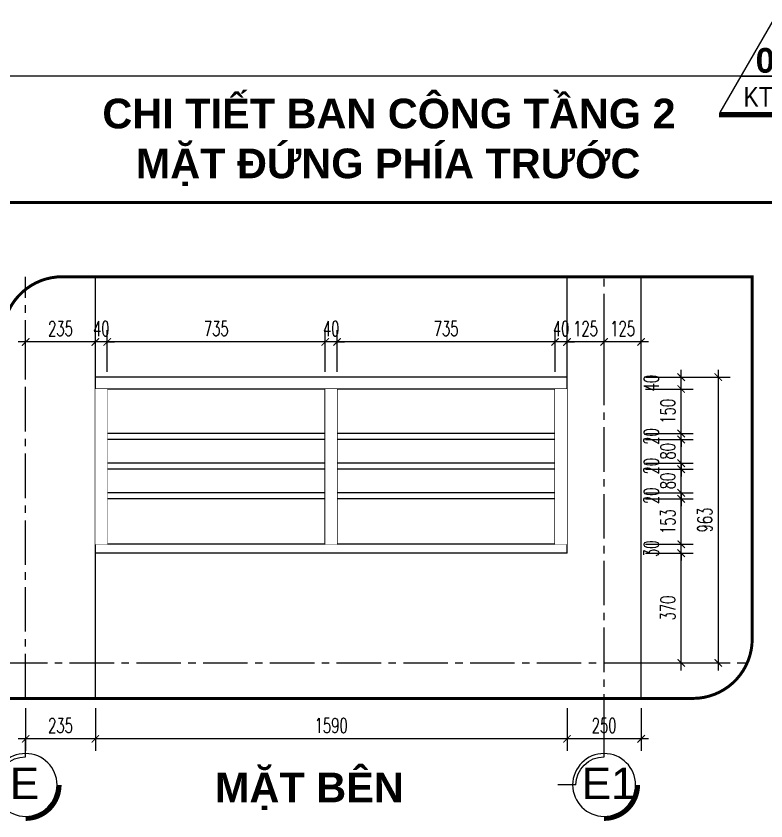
# Model space of a CAD drawing. Header units: millimetres. Extents: x -229618 to 2906, y -178063 to 96806.
# Drawn here: x -78039 to -75511, y -54360 to -51647 of the extents above; entities that cross this region are included whole.
import ezdxf
from ezdxf.enums import TextEntityAlignment as Align

# ---------------------------------------------------------------- set-up
doc = ezdxf.new("R2010")
doc.units = ezdxf.units.MM
doc.header["$LTSCALE"] = 200
doc.header["$MEASUREMENT"] = 0
doc.set_wipeout_variables(frame=1)
doc.header["$PDMODE"] = 3
doc.header["$PDSIZE"] = 50
doc.linetypes.add('CENTER2', pattern=[1.125, 0.75, -0.125, 0.125, -0.125])
doc.linetypes.add('DASHED2', pattern=[0.375, 0.25, -0.125])
doc.layers.get('0').update_dxf_attribs({"color": 95, "linetype": 'CONTINUOUS'})
doc.layers.get('DEFPOINTS').update_dxf_attribs({"linetype": 'CONTINUOUS'})
for name, color, linetype in [('CUA', 145, 'CONTINUOUS'), ('DIM', 251, 'CONTINUOUS'), ('TEXT', 33, 'CONTINUOUS')]:
    doc.layers.add(name, color=color, linetype=linetype)
for name, color, linetype, lineweight in [('hatch', 250, 'CONTINUOUS', 5), ('khuat', 8, 'DASHED2', 15), ('nho', 252, 'CONTINUOUS', 15), ('thay', 7, 'CONTINUOUS', 18), ('tim', 18, 'CENTER2', 9)]:
    doc.layers.add(name, color=color, linetype=linetype, lineweight=lineweight)
doc.styles.add('Aria H B iso', font='Vharialb_0.ttf')
doc.styles.add('Aria H iso', font='Vharial_0.ttf')
doc.styles.add('Arial N   H iso', font='Vharialn_0.ttf')
doc.styles.add('Scale', font='vnsimli.shx', dxfattribs={"width": 0.65, "bigfont": 'bigfont.shx'})
doc.dimstyles.new('Scale', dxfattribs={"dimscale": 75, "dimtxt": 2, "dimasz": 1, "dimexe": 1.6, "dimexo": 0, "dimgap": 0.8, "dimtad": 1, "dimdec": 0, "dimzin": 0, "dimdsep": 46, "dimtxsty": 'Scale', "dimblk": 'ARCHTICK', "dimcen": 0.1, "dimdle": 1, "dimclrd": 256, "dimclre": 256, "dimclrt": 3, "dimadec": 0, "dimazin": 0, "dimtfac": 1, "dimtdec": 0, "dimtix": 1, "dimtmove": 2, "dimatfit": 3, "dimldrblk": 'ARCHTICK', "dimfxl": 0, "dimtolj": 1, "dimtzin": 0, "dimarcsym": 0})

# ---------------------------------------------------------------- blocks, each defined once
blk = doc.blocks.new('*U2625')
at = {"layer": 'thay', "ltscale": 600}
for p, q in [((0, 20), (0, 361)), ((534, -513), (874, -513))]:
    blk.add_line(p, q, dxfattribs=at)
at = {"layer": 'thay', "ltscale": 600, "const_width": 85.2}
blk.add_lwpolyline([(-639, -513, 0.414214), (0, -1152, 0.414214)], format="xyb", dxfattribs=at)
at = {"layer": 'thay', "ltscale": 600}
blk.add_circle((0, -513), 596, dxfattribs=at)
blk.add_arc((0, -513), 534, 0, 90, dxfattribs=at)
at = {"layer": 'TEXT', "linetype": 'Continuous', "style": 'Aria H iso'}
blk.add_attdef('A', text='', height=596, dxfattribs=at).set_placement((0, -781), align=Align.CENTER)
blk = doc.blocks.new('_ArchTick')
at = {"color": 0, "linetype": 'ByBlock', "const_width": 0.15}
blk.add_lwpolyline([(-0.5, -0.5), (0.5, 0.5)], dxfattribs=at)
blk = doc.blocks.new('*D2651')
at = {"layer": 'DEFPOINTS', "color": 0}
for p in [(-76056.9, -52745.4), (-76056.9, -52845.8), (-75931.9, -52845.8)]:
    blk.add_point(p, dxfattribs=at)
at = {"layer": 'DIM', "lineweight": -2}
for p, q in [((-76056.9, -52845.8), (-76056.9, -52705.4)), ((-75931.9, -52845.8), (-75931.9, -52705.4)), ((-75906.9, -52745.4), (-76081.9, -52745.4))]:
    blk.add_line(p, q, dxfattribs=at)
at = {"layer": 'DIM', "lineweight": -2, "xscale": 25, "yscale": 25, "zscale": 25, "rotation": 180}
blk.add_blockref('_ArchTick', (-76056.9, -52745.4), dxfattribs=at)
at = {"layer": 'DIM', "lineweight": -2, "xscale": 25, "yscale": 25, "zscale": 25}
blk.add_blockref('_ArchTick', (-75931.9, -52745.4), dxfattribs=at)
at = {"layer": 'DIM', "color": 3, "insert": (-75994.4, -52700.4), "char_height": 50, "attachment_point": 5, "style": 'Scale'}
blk.add_mtext('\\A1;125', dxfattribs=at)
blk = doc.blocks.new('*D2652')
at = {"layer": 'DEFPOINTS', "color": 0}
for p in [(-76181.9, -52745.4), (-76181.9, -52845.8), (-76056.9, -52845.8)]:
    blk.add_point(p, dxfattribs=at)
at = {"layer": 'DIM', "lineweight": -2}
for p, q in [((-76181.9, -52845.8), (-76181.9, -52705.4)), ((-76056.9, -52845.8), (-76056.9, -52705.4)), ((-76031.9, -52745.4), (-76206.9, -52745.4))]:
    blk.add_line(p, q, dxfattribs=at)
at = {"layer": 'DIM', "lineweight": -2, "xscale": 25, "yscale": 25, "zscale": 25, "rotation": 180}
blk.add_blockref('_ArchTick', (-76181.9, -52745.4), dxfattribs=at)
at = {"layer": 'DIM', "lineweight": -2, "xscale": 25, "yscale": 25, "zscale": 25}
blk.add_blockref('_ArchTick', (-76056.9, -52745.4), dxfattribs=at)
at = {"layer": 'DIM', "color": 3, "insert": (-76119.4, -52700.4), "char_height": 50, "attachment_point": 5, "style": 'Scale'}
blk.add_mtext('\\A1;125', dxfattribs=at)
blk = doc.blocks.new('*D2653')
at = {"layer": 'DEFPOINTS', "color": 0}
for p in [(-76221.9, -52745.4), (-76221.9, -52845.8), (-76181.9, -52845.8)]:
    blk.add_point(p, dxfattribs=at)
at = {"layer": 'DIM', "lineweight": -2}
for p, q in [((-76221.9, -52845.8), (-76221.9, -52705.4)), ((-76181.9, -52845.8), (-76181.9, -52705.4)), ((-76221.9, -52745.4), (-76246.9, -52745.4)), ((-76181.9, -52745.4), (-76221.9, -52745.4)), ((-76181.9, -52745.4), (-76156.9, -52745.4))]:
    blk.add_line(p, q, dxfattribs=at)
at = {"layer": 'DIM', "lineweight": -2, "xscale": 25, "yscale": 25, "zscale": 25}
blk.add_blockref('_ArchTick', (-76221.9, -52745.4), dxfattribs=at)
at = {"layer": 'DIM', "lineweight": -2, "xscale": 25, "yscale": 25, "zscale": 25, "rotation": 180}
blk.add_blockref('_ArchTick', (-76181.9, -52745.4), dxfattribs=at)
at = {"layer": 'DIM', "color": 3, "insert": (-76201.9, -52700.4), "char_height": 50, "attachment_point": 5, "style": 'Scale'}
blk.add_mtext('\\A1;40', dxfattribs=at)
blk = doc.blocks.new('*D2654')
at = {"layer": 'DEFPOINTS', "color": 0}
for p in [(-76956.9, -52745.4), (-76956.9, -52845.8), (-76221.9, -52845.8)]:
    blk.add_point(p, dxfattribs=at)
at = {"layer": 'DIM', "lineweight": -2}
for p, q in [((-76956.9, -52845.8), (-76956.9, -52705.4)), ((-76221.9, -52845.8), (-76221.9, -52705.4)), ((-76196.9, -52745.4), (-76981.9, -52745.4))]:
    blk.add_line(p, q, dxfattribs=at)
at = {"layer": 'DIM', "lineweight": -2, "xscale": 25, "yscale": 25, "zscale": 25, "rotation": 180}
blk.add_blockref('_ArchTick', (-76956.9, -52745.4), dxfattribs=at)
at = {"layer": 'DIM', "lineweight": -2, "xscale": 25, "yscale": 25, "zscale": 25}
blk.add_blockref('_ArchTick', (-76221.9, -52745.4), dxfattribs=at)
at = {"layer": 'DIM', "color": 3, "insert": (-76589.4, -52700.4), "char_height": 50, "attachment_point": 5, "style": 'Scale'}
blk.add_mtext('\\A1;735', dxfattribs=at)
blk = doc.blocks.new('*D2655')
at = {"layer": 'DEFPOINTS', "color": 0}
for p in [(-76996.9, -52745.4), (-76996.9, -52845.8), (-76956.9, -52845.8)]:
    blk.add_point(p, dxfattribs=at)
at = {"layer": 'DIM', "lineweight": -2}
for p, q in [((-76996.9, -52845.8), (-76996.9, -52705.4)), ((-76956.9, -52845.8), (-76956.9, -52705.4)), ((-76996.9, -52745.4), (-77021.9, -52745.4)), ((-76956.9, -52745.4), (-76996.9, -52745.4)), ((-76956.9, -52745.4), (-76931.9, -52745.4))]:
    blk.add_line(p, q, dxfattribs=at)
at = {"layer": 'DIM', "lineweight": -2, "xscale": 25, "yscale": 25, "zscale": 25}
blk.add_blockref('_ArchTick', (-76996.9, -52745.4), dxfattribs=at)
at = {"layer": 'DIM', "lineweight": -2, "xscale": 25, "yscale": 25, "zscale": 25, "rotation": 180}
blk.add_blockref('_ArchTick', (-76956.9, -52745.4), dxfattribs=at)
at = {"layer": 'DIM', "color": 3, "insert": (-76976.9, -52700.4), "char_height": 50, "attachment_point": 5, "style": 'Scale'}
blk.add_mtext('\\A1;40', dxfattribs=at)
blk = doc.blocks.new('*D2656')
at = {"layer": 'DEFPOINTS', "color": 0}
for p in [(-77731.9, -52745.4), (-77731.9, -52845.8), (-76996.9, -52845.8)]:
    blk.add_point(p, dxfattribs=at)
at = {"layer": 'DIM', "lineweight": -2}
for p, q in [((-77731.9, -52845.8), (-77731.9, -52705.4)), ((-76996.9, -52845.8), (-76996.9, -52705.4)), ((-76971.9, -52745.4), (-77756.9, -52745.4))]:
    blk.add_line(p, q, dxfattribs=at)
at = {"layer": 'DIM', "lineweight": -2, "xscale": 25, "yscale": 25, "zscale": 25, "rotation": 180}
blk.add_blockref('_ArchTick', (-77731.9, -52745.4), dxfattribs=at)
at = {"layer": 'DIM', "lineweight": -2, "xscale": 25, "yscale": 25, "zscale": 25}
blk.add_blockref('_ArchTick', (-76996.9, -52745.4), dxfattribs=at)
at = {"layer": 'DIM', "color": 3, "insert": (-77364.4, -52700.4), "char_height": 50, "attachment_point": 5, "style": 'Scale'}
blk.add_mtext('\\A1;735', dxfattribs=at)
blk = doc.blocks.new('*D2657')
at = {"layer": 'DEFPOINTS', "color": 0}
for p in [(-77771.9, -52745.4), (-77771.9, -52845.8), (-77731.9, -52845.8)]:
    blk.add_point(p, dxfattribs=at)
at = {"layer": 'DIM', "lineweight": -2}
for p, q in [((-77771.9, -52845.8), (-77771.9, -52705.4)), ((-77731.9, -52845.8), (-77731.9, -52705.4)), ((-77771.9, -52745.4), (-77796.9, -52745.4)), ((-77731.9, -52745.4), (-77771.9, -52745.4)), ((-77731.9, -52745.4), (-77706.9, -52745.4))]:
    blk.add_line(p, q, dxfattribs=at)
at = {"layer": 'DIM', "lineweight": -2, "xscale": 25, "yscale": 25, "zscale": 25}
blk.add_blockref('_ArchTick', (-77771.9, -52745.4), dxfattribs=at)
at = {"layer": 'DIM', "lineweight": -2, "xscale": 25, "yscale": 25, "zscale": 25, "rotation": 180}
blk.add_blockref('_ArchTick', (-77731.9, -52745.4), dxfattribs=at)
at = {"layer": 'DIM', "color": 3, "insert": (-77751.9, -52700.4), "char_height": 50, "attachment_point": 5, "style": 'Scale'}
blk.add_mtext('\\A1;40', dxfattribs=at)
blk = doc.blocks.new('*D2658')
at = {"layer": 'DEFPOINTS', "color": 0}
for p in [(-78006.9, -52745.4), (-78006.9, -52845.8), (-77771.9, -52845.8)]:
    blk.add_point(p, dxfattribs=at)
at = {"layer": 'DIM', "lineweight": -2}
for p, q in [((-78006.9, -52845.8), (-78006.9, -52705.4)), ((-77771.9, -52845.8), (-77771.9, -52705.4)), ((-77746.9, -52745.4), (-78031.9, -52745.4))]:
    blk.add_line(p, q, dxfattribs=at)
at = {"layer": 'DIM', "lineweight": -2, "xscale": 25, "yscale": 25, "zscale": 25, "rotation": 180}
blk.add_blockref('_ArchTick', (-78006.9, -52745.4), dxfattribs=at)
at = {"layer": 'DIM', "lineweight": -2, "xscale": 25, "yscale": 25, "zscale": 25}
blk.add_blockref('_ArchTick', (-77771.9, -52745.4), dxfattribs=at)
at = {"layer": 'DIM', "color": 3, "insert": (-77889.4, -52700.4), "char_height": 50, "attachment_point": 5, "style": 'Scale'}
blk.add_mtext('\\A1;235', dxfattribs=at)
blk = doc.blocks.new('*D2659')
at = {"layer": 'DEFPOINTS', "color": 0}
for p in [(-76181.9, -53980), (-75931.9, -53980), (-76181.9, -54083)]:
    blk.add_point(p, dxfattribs=at)
at = {"layer": 'DIM', "lineweight": -2}
for p, q in [((-76181.9, -53980), (-76181.9, -54123)), ((-75931.9, -53980), (-75931.9, -54123)), ((-75906.9, -54083), (-76206.9, -54083))]:
    blk.add_line(p, q, dxfattribs=at)
at = {"layer": 'DIM', "lineweight": -2, "xscale": 25, "yscale": 25, "zscale": 25, "rotation": 180}
blk.add_blockref('_ArchTick', (-76181.9, -54083), dxfattribs=at)
at = {"layer": 'DIM', "lineweight": -2, "xscale": 25, "yscale": 25, "zscale": 25}
blk.add_blockref('_ArchTick', (-75931.9, -54083), dxfattribs=at)
at = {"layer": 'DIM', "color": 3, "insert": (-76056.9, -54038), "char_height": 50, "attachment_point": 5, "style": 'Scale'}
blk.add_mtext('\\A1;250', dxfattribs=at)
blk = doc.blocks.new('*D2660')
at = {"layer": 'DEFPOINTS', "color": 0}
for p in [(-77771.9, -53980), (-76181.9, -53980), (-77771.9, -54083)]:
    blk.add_point(p, dxfattribs=at)
at = {"layer": 'DIM', "lineweight": -2}
for p, q in [((-77771.9, -53980), (-77771.9, -54123)), ((-76181.9, -53980), (-76181.9, -54123)), ((-76156.9, -54083), (-77796.9, -54083))]:
    blk.add_line(p, q, dxfattribs=at)
at = {"layer": 'DIM', "lineweight": -2, "xscale": 25, "yscale": 25, "zscale": 25, "rotation": 180}
blk.add_blockref('_ArchTick', (-77771.9, -54083), dxfattribs=at)
at = {"layer": 'DIM', "lineweight": -2, "xscale": 25, "yscale": 25, "zscale": 25}
blk.add_blockref('_ArchTick', (-76181.9, -54083), dxfattribs=at)
at = {"layer": 'DIM', "color": 3, "insert": (-76976.9, -54038), "char_height": 50, "attachment_point": 5, "style": 'Scale'}
blk.add_mtext('\\A1;1590', dxfattribs=at)
blk = doc.blocks.new('*D2661')
at = {"layer": 'DEFPOINTS', "color": 0}
for p in [(-78006.9, -53980), (-77771.9, -53980), (-78006.9, -54083)]:
    blk.add_point(p, dxfattribs=at)
at = {"layer": 'DIM', "lineweight": -2}
for p, q in [((-78006.9, -53980), (-78006.9, -54123)), ((-77771.9, -53980), (-77771.9, -54123)), ((-77746.9, -54083), (-78031.9, -54083))]:
    blk.add_line(p, q, dxfattribs=at)
at = {"layer": 'DIM', "lineweight": -2, "xscale": 25, "yscale": 25, "zscale": 25, "rotation": 180}
blk.add_blockref('_ArchTick', (-78006.9, -54083), dxfattribs=at)
at = {"layer": 'DIM', "lineweight": -2, "xscale": 25, "yscale": 25, "zscale": 25}
blk.add_blockref('_ArchTick', (-77771.9, -54083), dxfattribs=at)
at = {"layer": 'DIM', "color": 3, "insert": (-77889.4, -54038), "char_height": 50, "attachment_point": 5, "style": 'Scale'}
blk.add_mtext('\\A1;235', dxfattribs=at)
blk = doc.blocks.new('*D2662')
at = {"layer": 'DEFPOINTS', "color": 0}
for p in [(-75916.9, -53457.2), (-75797, -53457.2), (-75916.9, -53827.2)]:
    blk.add_point(p, dxfattribs=at)
at = {"layer": 'DIM', "lineweight": -2}
for p, q in [((-75797, -53852.2), (-75797, -53432.2)), ((-75916.9, -53457.2), (-75757, -53457.2)), ((-75916.9, -53827.2), (-75757, -53827.2))]:
    blk.add_line(p, q, dxfattribs=at)
at = {"layer": 'DIM', "lineweight": -2, "xscale": 25, "yscale": 25, "zscale": 25}
for p, rotation in [((-75797, -53457.2), 90), ((-75797, -53827.2), 270)]:
    blk.add_blockref('_ArchTick', p, dxfattribs=dict(at, rotation=rotation))
at = {"layer": 'DIM', "color": 3, "insert": (-75842, -53642.2), "char_height": 50, "attachment_point": 5, "rotation": 90, "style": 'Scale'}
blk.add_mtext('\\A1;370', dxfattribs=at)
blk = doc.blocks.new('*D2663')
at = {"layer": 'DEFPOINTS', "color": 0}
for p in [(-75916.9, -53427.2), (-75797, -53427.2), (-75916.9, -53457.2)]:
    blk.add_point(p, dxfattribs=at)
at = {"layer": 'DIM', "lineweight": -2}
for p, q in [((-75797, -53427.2), (-75797, -53402.2)), ((-75916.9, -53427.2), (-75757, -53427.2)), ((-75797, -53457.2), (-75797, -53427.2)), ((-75916.9, -53457.2), (-75757, -53457.2)), ((-75797, -53457.2), (-75797, -53482.2))]:
    blk.add_line(p, q, dxfattribs=at)
at = {"layer": 'DIM', "lineweight": -2, "xscale": 25, "yscale": 25, "zscale": 25}
for p, rotation in [((-75797, -53427.2), 270), ((-75797, -53457.2), 90)]:
    blk.add_blockref('_ArchTick', p, dxfattribs=dict(at, rotation=rotation))
at = {"layer": 'DIM', "color": 3, "insert": (-75897.7, -53442.2), "char_height": 50, "attachment_point": 5, "rotation": 90, "style": 'Scale'}
blk.add_mtext('\\A1;30', dxfattribs=at)
blk = doc.blocks.new('*D2664')
at = {"layer": 'DEFPOINTS', "color": 0}
for p in [(-75916.9, -53274), (-75797, -53274), (-75916.9, -53427.2)]:
    blk.add_point(p, dxfattribs=at)
at = {"layer": 'DIM', "lineweight": -2}
for p, q in [((-75797, -53452.2), (-75797, -53249)), ((-75916.9, -53274), (-75757, -53274)), ((-75916.9, -53427.2), (-75757, -53427.2))]:
    blk.add_line(p, q, dxfattribs=at)
at = {"layer": 'DIM', "lineweight": -2, "xscale": 25, "yscale": 25, "zscale": 25}
for p, rotation in [((-75797, -53274), 90), ((-75797, -53427.2), 270)]:
    blk.add_blockref('_ArchTick', p, dxfattribs=dict(at, rotation=rotation))
at = {"layer": 'DIM', "color": 3, "insert": (-75842, -53350.6), "char_height": 50, "attachment_point": 5, "rotation": 90, "style": 'Scale'}
blk.add_mtext('\\A1;153', dxfattribs=at)
blk = doc.blocks.new('*D2665')
at = {"layer": 'DEFPOINTS', "color": 0}
for p in [(-75916.9, -53254), (-75797, -53254), (-75916.9, -53274)]:
    blk.add_point(p, dxfattribs=at)
at = {"layer": 'DIM', "lineweight": -2}
for p, q in [((-75797, -53254), (-75797, -53229)), ((-75916.9, -53254), (-75757, -53254)), ((-75797, -53274), (-75797, -53254)), ((-75916.9, -53274), (-75757, -53274)), ((-75797, -53274), (-75797, -53299))]:
    blk.add_line(p, q, dxfattribs=at)
at = {"layer": 'DIM', "lineweight": -2, "xscale": 25, "yscale": 25, "zscale": 25}
for p, rotation in [((-75797, -53254), 270), ((-75797, -53274), 90)]:
    blk.add_blockref('_ArchTick', p, dxfattribs=dict(at, rotation=rotation))
at = {"layer": 'DIM', "color": 3, "insert": (-75897.7, -53264), "char_height": 50, "attachment_point": 5, "rotation": 90, "style": 'Scale'}
blk.add_mtext('\\A1;20', dxfattribs=at)
blk = doc.blocks.new('*D2666')
at = {"layer": 'DEFPOINTS', "color": 0}
for p in [(-75916.9, -53174), (-75797, -53174), (-75916.9, -53254)]:
    blk.add_point(p, dxfattribs=at)
at = {"layer": 'DIM', "lineweight": -2}
for p, q in [((-75797, -53174), (-75797, -53149)), ((-75916.9, -53174), (-75757, -53174)), ((-75797, -53254), (-75797, -53174)), ((-75916.9, -53254), (-75757, -53254)), ((-75797, -53254), (-75797, -53279))]:
    blk.add_line(p, q, dxfattribs=at)
at = {"layer": 'DIM', "lineweight": -2, "xscale": 25, "yscale": 25, "zscale": 25}
for p, rotation in [((-75797, -53174), 270), ((-75797, -53254), 90)]:
    blk.add_blockref('_ArchTick', p, dxfattribs=dict(at, rotation=rotation))
at = {"layer": 'DIM', "color": 3, "insert": (-75842, -53214), "char_height": 50, "attachment_point": 5, "rotation": 90, "style": 'Scale'}
blk.add_mtext('\\A1;80', dxfattribs=at)
blk = doc.blocks.new('*D2667')
at = {"layer": 'DEFPOINTS', "color": 0}
for p in [(-75916.9, -53154), (-75797, -53154), (-75916.9, -53174)]:
    blk.add_point(p, dxfattribs=at)
at = {"layer": 'DIM', "lineweight": -2}
for p, q in [((-75797, -53154), (-75797, -53129)), ((-75916.9, -53154), (-75757, -53154)), ((-75797, -53174), (-75797, -53154)), ((-75916.9, -53174), (-75757, -53174)), ((-75797, -53174), (-75797, -53199))]:
    blk.add_line(p, q, dxfattribs=at)
at = {"layer": 'DIM', "lineweight": -2, "xscale": 25, "yscale": 25, "zscale": 25}
for p, rotation in [((-75797, -53154), 270), ((-75797, -53174), 90)]:
    blk.add_blockref('_ArchTick', p, dxfattribs=dict(at, rotation=rotation))
at = {"layer": 'DIM', "color": 3, "insert": (-75897.7, -53164), "char_height": 50, "attachment_point": 5, "rotation": 90, "style": 'Scale'}
blk.add_mtext('\\A1;20', dxfattribs=at)
blk = doc.blocks.new('*D2668')
at = {"layer": 'DEFPOINTS', "color": 0}
for p in [(-75916.9, -53074), (-75797, -53074), (-75916.9, -53154)]:
    blk.add_point(p, dxfattribs=at)
at = {"layer": 'DIM', "lineweight": -2}
for p, q in [((-75797, -53074), (-75797, -53049)), ((-75916.9, -53074), (-75757, -53074)), ((-75797, -53154), (-75797, -53074)), ((-75916.9, -53154), (-75757, -53154)), ((-75797, -53154), (-75797, -53179))]:
    blk.add_line(p, q, dxfattribs=at)
at = {"layer": 'DIM', "lineweight": -2, "xscale": 25, "yscale": 25, "zscale": 25}
for p, rotation in [((-75797, -53074), 270), ((-75797, -53154), 90)]:
    blk.add_blockref('_ArchTick', p, dxfattribs=dict(at, rotation=rotation))
at = {"layer": 'DIM', "color": 3, "insert": (-75842, -53114), "char_height": 50, "attachment_point": 5, "rotation": 90, "style": 'Scale'}
blk.add_mtext('\\A1;80', dxfattribs=at)
blk = doc.blocks.new('*D2669')
at = {"layer": 'DEFPOINTS', "color": 0}
for p in [(-75916.9, -53054), (-75797, -53054), (-75916.9, -53074)]:
    blk.add_point(p, dxfattribs=at)
at = {"layer": 'DIM', "lineweight": -2}
for p, q in [((-75916.9, -53054), (-75757, -53054)), ((-75797, -53054), (-75797, -53029)), ((-75797, -53074), (-75797, -53054)), ((-75916.9, -53074), (-75757, -53074)), ((-75797, -53074), (-75797, -53099))]:
    blk.add_line(p, q, dxfattribs=at)
at = {"layer": 'DIM', "lineweight": -2, "xscale": 25, "yscale": 25, "zscale": 25}
for p, rotation in [((-75797, -53054), 270), ((-75797, -53074), 90)]:
    blk.add_blockref('_ArchTick', p, dxfattribs=dict(at, rotation=rotation))
at = {"layer": 'DIM', "color": 3, "insert": (-75897.7, -53064), "char_height": 50, "attachment_point": 5, "rotation": 90, "style": 'Scale'}
blk.add_mtext('\\A1;20', dxfattribs=at)
blk = doc.blocks.new('*D2670')
at = {"layer": 'DEFPOINTS', "color": 0}
for p in [(-75916.9, -52904), (-75797, -52904), (-75916.9, -53054)]:
    blk.add_point(p, dxfattribs=at)
at = {"layer": 'DIM', "lineweight": -2}
for p, q in [((-75797, -53079), (-75797, -52879)), ((-75916.9, -52904), (-75757, -52904)), ((-75916.9, -53054), (-75757, -53054))]:
    blk.add_line(p, q, dxfattribs=at)
at = {"layer": 'DIM', "lineweight": -2, "xscale": 25, "yscale": 25, "zscale": 25}
for p, rotation in [((-75797, -52904), 90), ((-75797, -53054), 270)]:
    blk.add_blockref('_ArchTick', p, dxfattribs=dict(at, rotation=rotation))
at = {"layer": 'DIM', "color": 3, "insert": (-75842, -52979), "char_height": 50, "attachment_point": 5, "rotation": 90, "style": 'Scale'}
blk.add_mtext('\\A1;150', dxfattribs=at)
blk = doc.blocks.new('*D2671')
at = {"layer": 'DEFPOINTS', "color": 0}
for p in [(-75916.9, -52864), (-75797, -52864), (-75916.9, -52904)]:
    blk.add_point(p, dxfattribs=at)
at = {"layer": 'DIM', "lineweight": -2}
for p, q in [((-75916.9, -52864), (-75757, -52864)), ((-75797, -52929), (-75797, -52839)), ((-75916.9, -52904), (-75757, -52904))]:
    blk.add_line(p, q, dxfattribs=at)
at = {"layer": 'DIM', "lineweight": -2, "xscale": 25, "yscale": 25, "zscale": 25}
for p, rotation in [((-75797, -52864), 90), ((-75797, -52904), 270)]:
    blk.add_blockref('_ArchTick', p, dxfattribs=dict(at, rotation=rotation))
at = {"layer": 'DIM', "color": 3, "insert": (-75897.7, -52884), "char_height": 50, "attachment_point": 5, "rotation": 90, "style": 'Scale'}
blk.add_mtext('\\A1;40', dxfattribs=at)
blk = doc.blocks.new('*D2672')
at = {"layer": 'DEFPOINTS', "color": 0}
for p in [(-75916.9, -52864), (-75916.9, -53827.2), (-75672, -53827.2)]:
    blk.add_point(p, dxfattribs=at)
at = {"layer": 'DIM', "lineweight": -2}
for p, q in [((-75916.9, -52864), (-75632, -52864)), ((-75672, -52839), (-75672, -53852.2)), ((-75916.9, -53827.2), (-75632, -53827.2))]:
    blk.add_line(p, q, dxfattribs=at)
at = {"layer": 'DIM', "lineweight": -2, "xscale": 25, "yscale": 25, "zscale": 25}
for p, rotation in [((-75672, -52864), 90), ((-75672, -53827.2), 270)]:
    blk.add_blockref('_ArchTick', p, dxfattribs=dict(at, rotation=rotation))
at = {"layer": 'DIM', "color": 3, "insert": (-75717, -53345.6), "char_height": 50, "attachment_point": 5, "rotation": 90, "style": 'Scale'}
blk.add_mtext('\\A1;963', dxfattribs=at)
blk = doc.blocks.new('ct')
at = {"layer": 'thay', "ltscale": 600}
blk.add_line((8891, 0), (-8891, 0), dxfattribs=at)
blk.add_lwpolyline([(0, 15400), (14294, -9358), (-14294, -9358)], close=True, dxfattribs=at)
at = {"layer": 'thay', "color": 1, "ltscale": 600, "const_width": 1270}
blk.add_lwpolyline([(-14464, -9993), (14464, -9993)], dxfattribs=at)
at = {"layer": 'TEXT'}
for tag, height, style, p in [('01', 6350, 'Aria H B iso', (238, 862)), ('KT-00', 5080, 'Arial N   H iso', (96, -7856))]:
    blk.add_attdef(tag, text='', height=height, dxfattribs=dict(at, style=style)).set_placement(p, align=Align.CENTER)

msp = doc.modelspace()

# ---------------------------------------------------------------- linework, layer by layer
at = {"layer": 'DIM'}
msp.add_lwpolyline([(-75200.6, -51849.3), (-78220.4, -51849.3), (-78220.4, -52275.7), (-75200.6, -52275.7)], close=True, dxfattribs=at)
at = {"layer": 'khuat', "color": 5, "const_width": 10}
msp.add_lwpolyline([(-75200.6, -52275.7), (-78220.4, -52275.7), (-78220.4, -54304), (-84140.3, -54304)], dxfattribs=at)
msp.add_lwpolyline([(-75757.6, -53946.8), (-78083.6, -53946.8), (-78083.6, -52725.6, -0.414214), (-77883.6, -52525.6), (-75557.6, -52525.6), (-75557.6, -53746.8, -0.414214)], format="xyb", close=True, dxfattribs=at)
at = {"layer": 'nho', "linetype": 'Continuous'}
for p, q in [((-77731.9, -53427.2), (-77731.9, -52904)), ((-76996.9, -53427.2), (-76996.9, -52904)), ((-76956.9, -53427.2), (-76956.9, -52904)), ((-76221.9, -53427.2), (-76221.9, -52904)), ((-76181.9, -53054), (-77771.9, -53054)), ((-76181.9, -53074), (-77771.9, -53074)), ((-76181.9, -53154), (-77771.9, -53154)), ((-76181.9, -53174), (-77771.9, -53174)), ((-76181.9, -53254), (-77771.9, -53254)), ((-76181.9, -53274), (-77771.9, -53274))]:
    msp.add_line(p, q, dxfattribs=at)
at = {"layer": 'thay', "linetype": 'Continuous'}
for p, q in [((-77771.9, -53946.8), (-77771.9, -52525.6)), ((-76181.9, -53457.2), (-76181.9, -52525.6)), ((-75931.9, -53946.8), (-75931.9, -52525.6)), ((-76181.9, -52864), (-77771.9, -52864)), ((-76181.9, -52904), (-77771.9, -52904)), ((-76181.9, -53427.2), (-77771.9, -53427.2)), ((-76181.9, -53457.2), (-77771.9, -53457.2))]:
    msp.add_line(p, q, dxfattribs=at)
msp.add_lwpolyline([(-75931.9, -53946.8), (-75931.9, -52525.6)], dxfattribs=at)
at = {"layer": 'tim'}
msp.add_line((-78083.6, -53827.2), (-75574.4, -53827.2), dxfattribs=at)
for points in [[(-78006.9, -53946.8), (-78006.9, -52525.6)], [(-76056.9, -54083), (-76056.9, -52525.6)]]:
    msp.add_lwpolyline(points, dxfattribs=at)

# ---------------------------------------------------------------- block references
at = {"layer": 'CUA'}
ref = msp.add_blockref('ct', (-75479.2, -51849.3), dxfattribs=dict(at, xscale=-0.01312335953116417, yscale=0.01312335953116417, zscale=0.01312335958005234))
ref.add_attrib('KT-00', 'kt-03', dxfattribs={"layer": 'TEXT', "height": 66.67, "style": 'Arial N   H iso'}).set_placement((-75482.6, -51952.4), align=Align.CENTER)
ref.add_attrib('01', '02', dxfattribs={"layer": 'TEXT', "height": 83.33, "style": 'Aria H B iso'}).set_placement((-75481.4, -51838), align=Align.CENTER)
at = {"layer": 'hatch'}
ref = msp.add_blockref('*U2625', (-78006.9, -54147.2), dxfattribs=dict(at, xscale=-0.177800000004936, yscale=0.177800000004936, zscale=0.1778))
ref.add_attrib('A', 'e', dxfattribs={"layer": 'TEXT', "linetype": 'Continuous', "height": 106, "style": 'Aria H iso'}).set_placement((-78010.7, -54286.1), align=Align.CENTER)
ref = msp.add_blockref('*U2625', (-76056.9, -54147.2), dxfattribs=dict(at, xscale=-0.177800000004936, yscale=0.177800000004936, zscale=0.1778))
ref.add_attrib('A', 'e1', dxfattribs={"layer": 'TEXT', "linetype": 'Continuous', "height": 106, "style": 'Aria H iso'}).set_placement((-76041.5, -54286.1), align=Align.CENTER)

# ---------------------------------------------------------------- texts
at = {"layer": 'TEXT', "style": 'Aria H B iso'}
for s, p in [('chi tiÕt ban c«ng tÇng 2', (-76782, -52025.6)), ('mÆt ®øng phÝa tr\xadíc', (-76785.1, -52193.7)), ('mÆt bªn', (-77050.5, -54296.9))]:
    msp.add_text(s, height=100, dxfattribs=at).set_placement(p, align=Align.CENTER)

# ---------------------------------------------------------------- dimensions: what is measured, and where the dimension line sits
at = {"layer": 'DIM'}
for base, p1, p2, angle, picture, middle in [((-78006.9, -52745.4), (-77771.9, -52845.8), (-78006.9, -52845.8), 180, '*D2658', (-77889.4, -52700.4)), ((-77771.9, -52745.4), (-77731.9, -52845.8), (-77771.9, -52845.8), 180, '*D2657', (-77751.9, -52700.4)), ((-77731.9, -52745.4), (-76996.9, -52845.8), (-77731.9, -52845.8), 180, '*D2656', (-77364.4, -52700.4)), ((-76996.9, -52745.4), (-76956.9, -52845.8), (-76996.9, -52845.8), 180, '*D2655', (-76976.9, -52700.4)), ((-76956.9, -52745.4), (-76221.9, -52845.8), (-76956.9, -52845.8), 180, '*D2654', (-76589.4, -52700.4)), ((-76221.9, -52745.4), (-76181.9, -52845.8), (-76221.9, -52845.8), 180, '*D2653', (-76201.9, -52700.4)), ((-76181.9, -52745.4), (-76056.9, -52845.8), (-76181.9, -52845.8), 180, '*D2652', (-76119.4, -52700.4)), ((-76056.9, -52745.4), (-75931.9, -52845.8), (-76056.9, -52845.8), 180, '*D2651', (-75994.4, -52700.4)), ((-75672, -53827.2), (-75916.9, -52864), (-75916.9, -53827.2), 90, '*D2672', (-75717, -53345.6)), ((-75797, -52904), (-75916.9, -53054), (-75916.9, -52904), 90, '*D2670', (-75842, -52979)), ((-75797, -53074), (-75916.9, -53154), (-75916.9, -53074), 90, '*D2668', (-75842, -53114)), ((-75797, -53174), (-75916.9, -53254), (-75916.9, -53174), 90, '*D2666', (-75842, -53214)), ((-75797, -53274), (-75916.9, -53427.2), (-75916.9, -53274), 90, '*D2664', (-75842, -53350.6)), ((-75797, -53457.2), (-75916.9, -53827.2), (-75916.9, -53457.2), 90, '*D2662', (-75842, -53642.2)), ((-78006.9, -54083), (-77771.9, -53980), (-78006.9, -53980), 180, '*D2661', (-77889.4, -54038)), ((-77771.9, -54083), (-76181.9, -53980), (-77771.9, -53980), 180, '*D2660', (-76976.9, -54038)), ((-76181.9, -54083), (-75931.9, -53980), (-76181.9, -53980), 180, '*D2659', (-76056.9, -54038))]:
    dim = msp.add_linear_dim(base=base, p1=p1, p2=p2, angle=angle, dimstyle='Scale', override={"dimscale": 25}, dxfattribs=at)
    dim.commit()
    dim.dimension.update_dxf_attribs({"geometry": picture, "text_midpoint": middle})
for base, p1, p2, picture, middle in [((-75797, -52864), (-75916.9, -52904), (-75916.9, -52864), '*D2671', (-75897.7, -52884)), ((-75797, -53054), (-75916.9, -53074), (-75916.9, -53054), '*D2669', (-75897.7, -53064)), ((-75797, -53154), (-75916.9, -53174), (-75916.9, -53154), '*D2667', (-75897.7, -53164)), ((-75797, -53254), (-75916.9, -53274), (-75916.9, -53254), '*D2665', (-75897.7, -53264)), ((-75797, -53427.2), (-75916.9, -53457.2), (-75916.9, -53427.2), '*D2663', (-75897.7, -53442.2))]:
    dim = msp.add_linear_dim(base=base, p1=p1, p2=p2, angle=90, dimstyle='Scale', override={"dimscale": 25}, dxfattribs=at)
    dim.commit()
    dim.dimension.update_dxf_attribs({"geometry": picture, "text_midpoint": middle, "dimtype": 160})

# ---------------------------------------------------------------- next in the draw order: wipeouts: each hides what was drawn before it
for points in [[(-77731.9, -52904), (-77771.9, -52904), (-77771.9, -53427.2), (-77731.9, -53427.2)], [(-76956.9, -52904), (-76996.9, -52904), (-76996.9, -53427.2), (-76956.9, -53427.2)], [(-76181.9, -52904), (-76221.9, -52904), (-76221.9, -53427.2), (-76181.9, -53427.2)]]:
    msp.add_wipeout(points).dxf.layer = 'nho'

doc.saveas('drawing.dxf')
